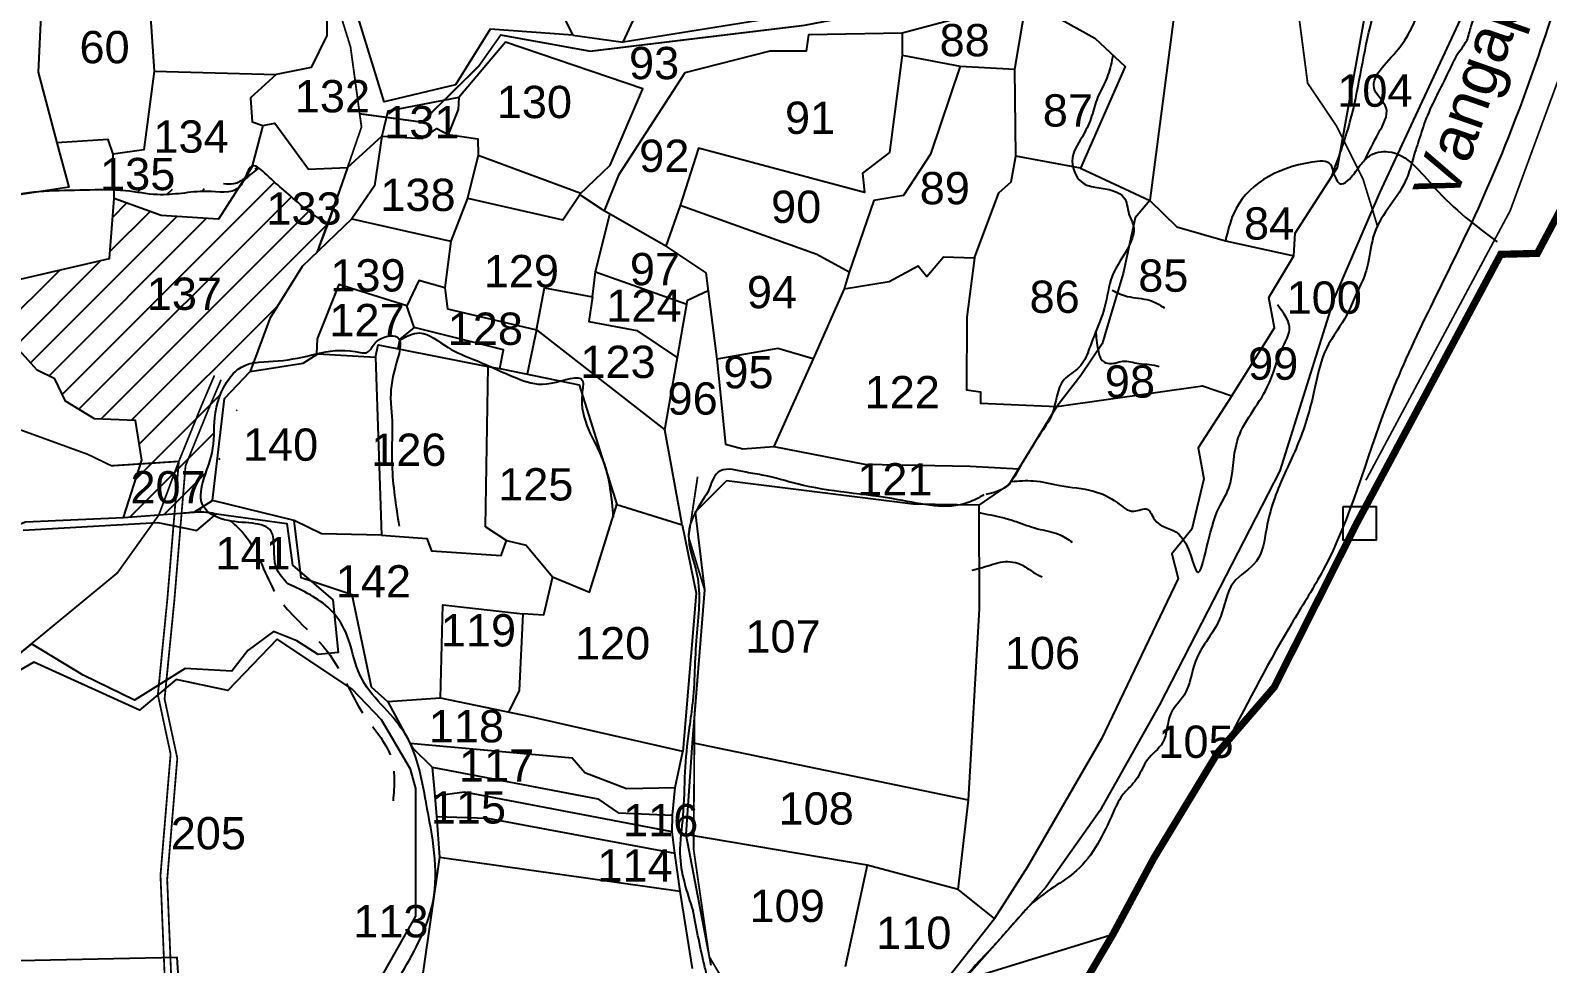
# Model space of a CAD drawing. Header units: feet. Extents: x 788859 to 794437, y 1564731 to 1569692.
# Drawn here: x 791956 to 792801, y 1566733 to 1567254 of the extents above; entities that cross this region are included whole.
import ezdxf
from ezdxf.enums import TextEntityAlignment as Align

# ---------------------------------------------------------------- set-up
doc = ezdxf.new("R2010")
doc.units = ezdxf.units.FT
doc.header["$LTSCALE"] = 15
doc.header["$MEASUREMENT"] = 0
doc.linetypes.add('HIDDEN2', pattern=[0.1875, 0.125, -0.0625])
for name, color, linetype in [('HILL', 17, 'Continuous'), ('PLOT', 7, 'Continuous'), ('PLOT NO', 7, 'Continuous'), ('ROADS', 6, 'Continuous'), ('TANKS-STREAM', 4, 'Continuous'), ('VILLAGE', 30, 'Continuous'), ('VILLAGE STONES', 240, 'Continuous')]:
    doc.layers.add(name, color=color, linetype=linetype)
doc.styles.get("Standard").update_dxf_attribs({"font": 'arial.ttf'})

msp = doc.modelspace()

# ---------------------------------------------------------------- hatches: boundary and pattern name
at = {"layer": 'VILLAGE'}
h = msp.add_hatch(dxfattribs=at)
h.set_pattern_fill('ANSI31', color=256, scale=100)
h.set_pattern_definition([(45, (0, 0), (-8.838834764831843, 8.838834764831844), [])])
edge = h.paths.add_edge_path()
edge.add_line((791969.2925408706, 1567059.492332951), (791975.2032481574, 1567047.000745082))
edge.add_line((791975.2032481574, 1567047.000745082), (791991.3102264665, 1567037.14497534))
edge.add_line((791991.3102264665, 1567037.14497534), (792014.1220254174, 1567036.25867225))
edge.add_line((792014.1220254174, 1567036.25867225), (792017.6704561395, 1567014.101816585))
edge.add_line((792017.6704561395, 1567014.101816585), (792007.464955907, 1566982.035612505))
edge.add_line((792007.464955907, 1566982.035612505), (792046.8901359229, 1566985.056042517))
edge.add_line((792046.8901359229, 1566985.056042517), (792052.0281978004, 1566988.339765701))
edge.add_spline(control_points=[(792052.0281978003, 1566988.339765701), (792047.5418798048, 1566995.931694127), (792059.1386036922, 1567015.30539745), (792057.1364953258, 1567038.859553243), (792062.7096924369, 1567056.503252617), (792072.4836606074, 1567066.31831308), (792077.5280827177, 1567067.898106252), (792079.9041040197, 1567068.337175353)], knot_values=[72.35722981926803, 72.35722981926803, 72.35722981926803, 72.35722981941217, 102.598049199164, 122.1961009856468, 145.8009485001691, 154.8066159166501, 162.0997855718149, 162.0997855718149, 162.0997855718149, 162.0997855718149], degree=3, periodic=0)
edge.add_line((792079.9041040199, 1567068.337175353), (792088.979748823, 1567093.112318533))
edge.add_line((792088.979748823, 1567093.112318533), (792107.0914721154, 1567122.121110689))
edge.add_line((792107.0914721154, 1567122.121110689), (792115.1999320717, 1567129.890619769))
edge.add_line((792115.1999320717, 1567129.890619769), (792116.3613243519, 1567132.864479352))
edge.add_line((792116.3613243519, 1567132.864479352), (792121.0756413412, 1567145.793666736))
edge.add_spline(control_points=[(792121.075641341, 1567145.793666736), (792116.482153021, 1567148.82698942), (792108.0058679711, 1567154.445426974), (792096.9976264732, 1567164.657847418), (792088.8343858654, 1567171.310607485), (792081.5472347799, 1567178.835676662), (792079.3248036775, 1567178.03862277), (792079.2324862011, 1567177.998179806)], knot_values=[0.3208988009784841, 0.3208988009784841, 0.3208988009784841, 0.3208988009784841, 16.92725908593752, 30.99063875119054, 43.78759196857929, 53.05948131607946, 53.46836143048316, 53.46836143048316, 53.46836143048316, 53.46836143048316], degree=3, periodic=0)
edge.add_spline(control_points=[(792075.0016031312, 1567171.09363557), (792075.1137916285, 1567171.170786728), (792077.8881755163, 1567173.089782964), (792080.4818718758, 1567175.062015357), (792082.9709756046, 1567176.954716091)], knot_values=[0, 0, 0, 0, 0.3985503155688583, 9.883282358289678, 9.883282358289678, 9.883282358289678, 9.883282358289678], degree=3, periodic=0)
edge.add_spline(control_points=[(792063.2263873619, 1567168.075794687), (792065.1540751058, 1567167.890421048), (792069.3972539182, 1567167.482381155), (792073.0744442241, 1567169.768843364), (792074.9906632267, 1567171.086113704)], knot_values=[9.896235888334772, 9.896235888334772, 9.896235888334772, 9.896235888334772, 15.56248419973984, 22.36864219817531, 22.36864219817531, 22.36864219817531, 22.36864219817531], degree=3, periodic=0)
edge.add_line((792074.9998168587, 1567171.09086264), (792074.9769598226, 1567171.055380387))
edge.add_spline(control_points=[(792074.9769598224, 1567171.055380387), (792073.9987895318, 1567168.863446371), (792072.9990036201, 1567167.024274426), (792071.5878259708, 1567165.794238803)], knot_values=[61.43774692683471, 61.43774692683471, 61.43774692683471, 61.43774692703061, 67.69600858874986, 67.69600858907394, 67.69600858907394, 67.69600858907394], degree=3, periodic=0)
edge.add_spline(control_points=[(792002.1275881523, 1567164.669645388), (792004.2997297032, 1567164.590543736), (792012.3873074382, 1567164.07402044), (792024.8142600809, 1567161.398692723), (792040.2256085341, 1567162.716846749), (792054.4669799805, 1567164.828009577), (792067.5968788964, 1567162.315578922), (792071.5878259708, 1567165.794238803)], knot_values=[67.69600858874986, 67.69600858874986, 67.69600858874986, 67.69600858874986, 74.22927470036817, 92.07704567694498, 105.5636021330027, 119.7799894398232, 137.4789595744671, 137.4789595744671, 137.4789595744671, 137.4789595747912], degree=3, periodic=0)
edge.add_line((792071.5878259705, 1567165.794238802), (792060.4305912307, 1567148.474240766))
edge.add_line((792060.4305912307, 1567148.474240766), (792028.5228036324, 1567150.528089877))
edge.add_line((792028.5228036324, 1567150.528089877), (792002.2223631912, 1567159.859979267))
edge.add_line((792002.2223631912, 1567159.859979267), (791999.776221194, 1567126.427789639))
edge.add_line((791999.776221194, 1567126.427789639), (791932.061104014, 1567110.943553292))
edge.add_line((791932.061104014, 1567110.943553292), (791932.4639791066, 1567094.014496785))
edge.add_line((791932.4639791066, 1567094.014496785), (791959.2896819945, 1567064.261736799))
edge.add_line((791959.2896819945, 1567064.261736799), (791969.2925408706, 1567059.492332951))
h.paths.add_polyline_path([(791996.8125587362, 1566979.674864567), (792067.8476883405, 1566979.674864567), (792067.8476883405, 1567017.967838646), (791996.8125587362, 1567017.967838646)], flags=9)
h.paths.add_polyline_path([(792005.9129083856, 1567087.525449487), (792076.9565645929, 1567087.525449487), (792076.9565645929, 1567125.844003375), (792005.9129083856, 1567125.844003375)], flags=24)
h.paths.add_polyline_path([(792072.5653097144, 1567135.040223381), (792143.6089659217, 1567135.040223381), (792143.6089659217, 1567173.358777268), (792072.5653097144, 1567173.358777268)], flags=9)

# ---------------------------------------------------------------- linework, layer by layer
at = {"layer": 'HILL'}
msp.add_lwpolyline([(791951.5455798248, 1566975.123205092), (792026.6519013812, 1566979.379435949), (792048.3084723066, 1566974.828667327), (792059.3502289879, 1566984.103174963), (792098.4979692535, 1566978.839322938), (792101.6066789525, 1566955.552230719), (792124.1575464812, 1566936.260235927), (792127.1120929164, 1566906.904842086), (792115.9974911631, 1566905.78618542), (792104.098735596, 1566913.428144304), (792091.0150640344, 1566918.536872089), (792076.7093118423, 1566907.97515358), (792067.8254666722, 1566896.425337898), (792041.8575629168, 1566897.9785632), (792013.6700075082, 1566880.2548943), (791985.0588773068, 1566894.233616955), (791956.2022832677, 1566911.647494969), (791930.8562711251, 1566891.300594336)], dxfattribs=at)
at = {"layer": 'PLOT'}
for points in [[(792634.6182853968, 1567362.537453675), (792604.2449543269, 1567348.462679174), (792579.6438923895, 1567158.887445181), (792594.5715381312, 1567144.199853339), (792621.7339065596, 1567136.360409598), (792659.7610618514, 1567127.917890092), (792660.5158507453, 1567140.581579151), (792684.2212780144, 1567177.254647066), (792705.0082684814, 1567292.677719948), (792702.9369126759, 1567339.316420943)], [(792369.5304870793, 1567260.39665998), (792286.0727447618, 1567247.046009356), (792316.4183882008, 1567313.201779099), (792344.003050196, 1567354.524578064)], [(791963.3425091226, 1567301.123486646), (791959.9866880064, 1567230.300599611), (791970.3539000541, 1567190.8951998)], [(792020.6342802339, 1567288.481306415), (792024.4932501651, 1567230.846849511), (792018.7534839037, 1567187.155155902), (792001.7320112358, 1567184.744476439)], [(792766.5490439762, 1567289.771843664), (792707.5446962316, 1567163.033568513), (792682.1426993487, 1567104.066000062), (792652.0506585578, 1567008.085490904), (792584.9518921173, 1566877.64271057), (792551.7624480983, 1566818.622826244), (792521.8305140424, 1566776.259595072), (792475.6615901934, 1566724.16994065), (792559.0467026385, 1566749.821316398)], [(792529.316607399, 1567291.53416707), (792510.8882820667, 1567270.549006616), (792548.871698927, 1567249.382364195), (792565.8482293535, 1567233.49006402), (792540.9558453868, 1567176.92523745), (792579.6438923895, 1567158.887445181)], [(792245.6299439936, 1567275.620760145), (792257.9922705444, 1567250.920270535), (792211.8851422772, 1567254.25820379), (792192.6314045287, 1567223.260686767), (792152.7664325789, 1567213.754711792), (792138.534187769, 1567260.240433952)], [(792540.9740772687, 1567176.916737075), (792504.8291048751, 1567183.640070268), (792504.4093764419, 1567232.06562901), (792510.8882820667, 1567270.549006616), (792441.4777990831, 1567252.127504461), (792389.3769006365, 1567251.110592082), (792388.0659515051, 1567242.106488712), (792367.7568736232, 1567242.020979316), (792320.3813308461, 1567229.931141291), (792283.3930636172, 1567172.879416279), (792275.4635668965, 1567152.993971608), (792261.6759292608, 1567162.230970823), (792278.74033782, 1567178.554606372), (792297.0153780077, 1567221.155784577), (792220.4883713492, 1567247.183473828), (792194.3299804924, 1567216.217165931), (792194.0494927536, 1567209.563668967), (792188.3996109751, 1567195.641151704), (792204.9720624988, 1567193.132695674), (792205.0976600128, 1567184.101893169), (792262.4089023565, 1567162.932125255)], [(792120.8173141693, 1567260.240433952), (792120.8173141693, 1567250.881845426), (792112.0603986825, 1567232.978270438), (792092.5109249346, 1567229.112848838), (792078.2714572647, 1567216.14211971), (792079.2702183262, 1567202.741137605), (792085.1207351112, 1567200.602861495), (792079.0852328504, 1567177.432881841), (792060.4305912307, 1567148.474240766), (792028.5228036324, 1567150.528089877), (792002.2223631912, 1567159.859979267), (792001.7320112358, 1567184.744476439), (791998.9516113179, 1567192.879234278), (791970.3539000541, 1567190.8951998), (791977.1060705576, 1567166.292667156), (791940.763045509, 1567160.737262379)], [(792257.9922705444, 1567250.920270535), (792286.0727447618, 1567247.046009356)], [(792441.4777990831, 1567252.127504461), (792441.4537228823, 1567239.764541486), (792434.4543700512, 1567185.514782606), (792419.354980744, 1567173.995187623), (792420.4528554985, 1567163.298395083), (792328.0508045985, 1567187.952522004), (792317.752209723, 1567156.107307398), (792309.8150888721, 1567133.352787956), (792275.4635668965, 1567152.993971608)], [(792441.4537228823, 1567239.764541486), (792473.910447858, 1567233.709790697), (792504.4093764419, 1567232.06562901)], [(792024.4932501651, 1567230.846849511), (792092.5109249346, 1567229.112848838)], [(792473.910447858, 1567233.709790697), (792457.2304559709, 1567184.68963497), (792442.2466324273, 1567161.61923588), (792425.7560399862, 1567158.761526281), (792411.8981800983, 1567118.929481485), (792393.9754549819, 1567128.730409758), (792317.752209723, 1567156.107307398)], [(792194.3299804924, 1567216.217165931), (792154.8309667942, 1567208.676463879), (792151.5132663293, 1567194.78136735), (792174.2383909575, 1567193.362344328), (792182.1289644869, 1567198.880586794), (792188.3996109751, 1567195.641151704)], [(792151.5132663293, 1567194.78136735), (792147.3685483683, 1567166.975479531), (792134.7189124885, 1567148.593665282), (792107.0914721154, 1567122.121110689), (792088.979748823, 1567093.112318533), (792078.1013187793, 1567063.415843213)], [(792085.1207351112, 1567200.602861495), (792091.7834224016, 1567201.858262107), (792110.5596488351, 1567176.262810226), (792132.3189165427, 1567177.13937174), (792151.5132663293, 1567194.78136735)], [(792205.0976600128, 1567184.101893169), (792199.3101426198, 1567160.199130459), (792189.8602338212, 1567136.224749121), (792186.5617943169, 1567110.092788917), (792172.0265906476, 1567114.152500855), (792165.3550754167, 1567100.047780025), (792127.4262312781, 1567112.08728657), (792115.4992826912, 1567081.793327873), (792115.0430760767, 1567073.312518388)], [(792411.8981800983, 1567118.929481485), (792409.2730716753, 1567109.662175142), (792434.3079064965, 1567113.733793451), (792450.3767641543, 1567122.342280562), (792455.2674430688, 1567116.525657207), (792464.5825251432, 1567127.46075758), (792481.8158683779, 1567126.879149364), (792495.3783935364, 1567163.059906851), (792502.2573653639, 1567169.201429833), (792504.9392873287, 1567183.619575209)], [(792132.3189165427, 1567177.13937174), (792122.012697537, 1567147.335378276), (792115.1999320717, 1567129.890619769)], [(792199.3101426198, 1567160.199130459), (792252.3183125651, 1567147.978322346), (792261.8077014758, 1567162.142690301)], [(791932.061104014, 1567110.943553292), (791999.776221194, 1567126.427789639), (792002.2223631912, 1567159.859979267)], [(792579.6438923895, 1567158.887445181), (792571.4856717617, 1567149.243644935), (792564.6608713861, 1567118.220691572), (792557.4949914995, 1567094.016120381), (792553.0270243561, 1567078.92443164), (792541.1155508519, 1567061.288751876), (792527.7267756087, 1567044.069973658)], [(792134.7189124885, 1567148.593665282), (792189.8602338212, 1567136.224749121)], [(792186.5617943169, 1567110.092788917), (792188.1215308562, 1567098.486421742), (792237.6948294928, 1567086.762614445), (792242.2452314367, 1567110.090263323), (792268.8281659668, 1567105.065954882), (792270.6150213333, 1567119.125756218), (792278.6352856334, 1567151.1804767)], [(792309.8150888721, 1567133.352787956), (792332.0767466356, 1567118.552987581), (792338.1780571784, 1567070.292855245)], [(792481.8158683779, 1567126.879149364), (792477.6246030955, 1567093.780338143), (792477.4428277796, 1567053.302282484), (792485.1086901019, 1567052.133654065), (792485.1977720447, 1567045.805597927), (792527.7267756087, 1567044.069973658)], [(792484.3675443884, 1566988.942570866), (792501.250578902, 1567000.428611528), (792527.7267756087, 1567044.069973658), (792608.9675011062, 1567055.546272743), (792625.3164452328, 1567049.914017749), (792649.0692223635, 1567087.789448801), (792645.8799283027, 1567104.78092356), (792659.7610618514, 1567127.917890092)], [(792270.6150213333, 1567119.125756218), (792321.4588875814, 1567100.982608647)], [(792409.2730716753, 1567109.662175142), (792391.9285766471, 1567070.614507679), (792372.2952374667, 1567076.402447504), (792338.1780571784, 1567070.292855245), (792343.0061379711, 1567023.024740147), (792352.6618982862, 1567020.45224227), (792370.0421063455, 1567021.738491209), (792420.5740390425, 1567011.770332534), (792479.4744578538, 1567010.80573603), (792506.6359720154, 1567009.30548662)], [(792268.8281659668, 1567105.065954882), (792266.8880254554, 1567091.313013215), (792293.6567480015, 1567086.307646728), (792316.2766492157, 1567071.172810888)], [(792318.8729568684, 1566978.041746411), (792309.2777883252, 1567030.913252572), (792321.8588070327, 1567103.283065925), (792333.3307518259, 1567108.634060162)], [(791673.2692321953, 1566831.008880363), (791682.4707548562, 1566865.943076817), (791727.617242713, 1566866.974781961), (791839.0663773051, 1566934.837312042), (791952.912698953, 1566979.791261447), (792007.464955907, 1566982.035612505), (792017.6704561395, 1567014.101816585), (792014.1220254174, 1567036.25867225), (791991.3102264665, 1567037.14497534), (791975.2032481574, 1567047.000745082), (791969.2925408706, 1567059.492332951), (791959.2896819945, 1567064.261736799), (791932.4639791066, 1567094.014496785), (791852.3805163258, 1567076.774070619), (791851.7023700044, 1567057.830492106), (791839.0663773051, 1566934.837312042)], [(792169.4668892367, 1567088.098473266), (792165.3550754167, 1567100.047780025)], [(792210.4855124729, 1567066.364113396), (792217.2978734783, 1567065.139019912), (792219.3531784832, 1567075.592092632), (792169.4668892367, 1567088.098473266), (792161.4326610428, 1567081.565302816), (792160.3833943359, 1567076.244742192)], [(792237.6948294928, 1567086.762614445), (792232.5814566999, 1567061.984943816)], [(792237.6948294928, 1567086.762614445), (792309.2777883252, 1567030.913252572)], [(792147.8873904947, 1567071.545730263), (792149.3676755715, 1567078.417149908), (792210.4855124729, 1567066.364113396), (792209.0184693066, 1566977.031508816), (792220.9743093345, 1566969.249973336)], [(792154.7406810413, 1566879.311767398), (792145.653520334, 1566887.476471565), (792135.0150497579, 1566938.940319876), (792106.4586693054, 1566948.450083242), (792102.6674702256, 1566980.499329762), (792057.1662596776, 1566991.623488885), (792063.7992529874, 1567048.388017781), (792078.1013187793, 1567063.415843213), (792107.6925745944, 1567068.096670872), (792115.8303304516, 1567073.270169759), (792147.8873904947, 1567071.545730263), (792151.341522764, 1566972.203655506), (792117.867578306, 1566972.975044071), (792102.6674702256, 1566980.499329762)], [(792391.9285766471, 1567070.614507679), (792370.0421063455, 1567021.738491209)], [(792217.2978734783, 1567065.139019912), (792261.5073958554, 1567056.015492026), (792282.5279254697, 1566989.274506076)], [(792625.3164452328, 1567049.914017749), (792606.5329959393, 1567021.016351728), (792609.6504626678, 1567003.662815031), (792602.9697182267, 1566975.630164951), (792591.8352779148, 1566961.836272582), (792595.3981543574, 1566948.042560612), (792552.605115125, 1566858.682896097), (792511.3160359001, 1566787.369863428), (792493.0690846135, 1566758.606595088)], [(792478.4736904423, 1566824.502589449), (792484.6002809958, 1566931.188369927), (792484.3675443884, 1566988.942570866), (792447.6858474492, 1566989.530853866), (792399.9977153321, 1566995.486204492), (792343.6435856274, 1567002.523775198), (792326.1588164887, 1566985.003726641), (792331.4270904851, 1566941.726050046), (792324.428138924, 1566856.4966337)], [(792007.464955907, 1566982.035612505), (792046.8901359229, 1566985.056042517), (792057.1662596776, 1566991.623488885)], [(792246.682073967, 1566949.061637787), (792267.1781436747, 1566940.527836098), (792282.5279254697, 1566989.274506076), (792318.8729568684, 1566978.041746411), (792326.6026211227, 1566939.934862709), (792319.3496656434, 1566851.647854041)], [(792151.341522764, 1566972.203655506), (792176.6135081626, 1566970.444398894), (792179.1246559019, 1566963.515972984), (792217.98524901, 1566960.887912039), (792220.9743093345, 1566969.249973336), (792231.8551469983, 1566966.621912392), (792246.682073967, 1566949.061637787), (792241.5410025644, 1566927.631251193), (792230.0622725817, 1566928.467583603), (792228.0523110882, 1566885.727858527), (792222.1356627217, 1566873.600367708)], [(792184.2665298444, 1566881.446435517), (792185.5168872039, 1566933.406563047), (792230.0622725817, 1566928.467583603)], [(792040.2037737016, 1566693.957161759), (792140.6621226463, 1566707.222302987), (792170.4668541083, 1566759.801020645), (792170.4668541083, 1566831.067871023), (792167.4432845628, 1566841.86262053), (792151.2941729024, 1566869.270546897), (792134.7345620191, 1566886.662689102), (792093.1597785451, 1566914.252638635), (792065.6394772654, 1566885.758887253), (792036.9057354673, 1566891.891751057), (792016.390806069, 1566874.728896706), (791957.5144634584, 1566901.556297254), (791927.5881471826, 1566884.249844845), (791917.4785504831, 1566880.447563095), (791847.4376723096, 1566863.957599142), (791842.9574926181, 1566845.527798607), (791788.6696726023, 1566802.612905548), (791734.2434144323, 1566786.848689069), (791727.5698928514, 1566773.659315661), (791686.4160416209, 1566751.027287527)], [(792324.5661758083, 1566730.633476866), (792317.7710694135, 1566773.83177765), (792314.7286401774, 1566795.00762045), (792313.2652084411, 1566806.942134445), (792313.5653584106, 1566816.133312169), (792314.9437209042, 1566831.681951161), (792319.3496656434, 1566851.647854041), (792234.2699899347, 1566871.086268575), (792184.2665298444, 1566881.446435517), (792154.7406810413, 1566879.311767398), (792168.6065663295, 1566853.687812385), (792179.5179005144, 1566843.023672167), (792180.9829373306, 1566826.679651467), (792181.988546325, 1566815.461029492), (792183.6240965541, 1566792.836872417), (792174.1814106157, 1566726.834803108)], [(792167.1997184395, 1566856.287646892), (792257.6198919725, 1566848.215211011), (792264.7139445269, 1566839.94677709), (792287.8876890291, 1566830.969553257), (792314.9437209042, 1566831.681951161)], [(792472.7062365499, 1566774.699319185), (792478.4736904423, 1566824.502589449), (792324.428138924, 1566856.4966337), (792321.013732386, 1566805.487392307)], [(792179.5179005144, 1566843.023672167), (792271.8156212112, 1566825.263334438), (792283.16594479, 1566817.467186594), (792313.5653584106, 1566816.133312169)], [(792313.2652084411, 1566806.942134445), (792197.5646180647, 1566829.043066242), (792180.9829373306, 1566826.679651467)], [(792181.988546325, 1566815.461029492), (792210.3205904978, 1566814.512422027), (792314.7286401774, 1566795.00762045)], [(792421.9507964558, 1566788.362963065), (792321.013732386, 1566805.487392307), (792334.8904519646, 1566732.481670468)], [(792183.6240965541, 1566792.836872417), (792317.7710694135, 1566773.83177765)], [(792465.4275997899, 1566723.59031683), (792493.0690846135, 1566758.606595088), (792472.7062365499, 1566774.699319185), (792421.9507964558, 1566788.362963065), (792409.830034453, 1566731.659048425)], [(791707.4064759843, 1566540.80748747), (791758.8260179493, 1566545.671961892), (791799.2611945871, 1566540.862870138), (791845.4726530575, 1566547.355089886), (791896.2569845924, 1566578.373894059), (791995.9954551344, 1566598.102751902), (792040.2037737016, 1566693.957161759), (792037.4229725137, 1566736.804946178), (791922.569864404, 1566734.408879081), (791891.5440682935, 1566717.500568524), (791765.0111939247, 1566704.090386041), (791709.8588736473, 1566683.822000847)]]:
    msp.add_lwpolyline(points, dxfattribs=at)
at = {"layer": 'PLOT NO', "color": 5, "linetype": 'HIDDEN2', "ltscale": 5, "const_width": 4}
msp.add_lwpolyline([(792810.7216495122, 1567157.929343062), (792795.5869484439, 1567129.368843839), (792775.1273943074, 1567128.808883571), (792694.8481117603, 1566978.822154954), (792648.9002876882, 1566887.557831772), (792617.6245003599, 1566851.334499987), (792581.7545726562, 1566792.146844059), (792559.0467026385, 1566749.821316398), (792507.3675389753, 1566662.149109466)], dxfattribs=at)
at = {"layer": 'ROADS', "linetype": 'HIDDEN2', "ltscale": 10, "const_width": 1}
for points in [[(792116.361324352, 1567132.864479352), (792128.8990916129, 1567167.24976627), (792140.1485915303, 1567199.781582431), (792134.0227896131, 1567244.492430989), (792123.5770351767, 1567277.940119966), (792119.0669743739, 1567329.523430252), (792088.2674734122, 1567349.901067447), (792081.2810778249, 1567414.649553784), (792091.396929076, 1567493.692634219), (792081.9361187473, 1567528.048997093), (792091.8832108956, 1567568.31105778), (792081.4702150632, 1567581.827627597), (792073.8276258402, 1567628.226614145), (792081.7050699827, 1567644.996775646)], [(792609.1895993284, 1567484.087970728), (792619.2505118599, 1567454.009811623), (792620.9269616103, 1567418.872642166), (792625.1151883388, 1567387.902095352), (792629.6617772471, 1567354.281579139), (792632.6748010071, 1567324.184013139), (792662.8526340865, 1567260.075145968), (792667.5362786823, 1567224.259902891), (792683.5917090825, 1567200.404784449), (792698.3749183733, 1567170.899147367), (792706.4251573533, 1567144.678639766)], [(792139.1324531133, 1567207.198147884), (792173.7962465243, 1567202.516273976), (792205.4862390618, 1567233.697968936), (792217.7610030799, 1567251.083308248), (792267.7087440083, 1567242.033230288), (792386.7168529211, 1567256.433311408), (792465.2862399772, 1567271.393880658), (792494.9022489178, 1567285.18990469), (792573.4523319844, 1567316.718345225)], [(792810.10884456, 1567233.972053906), (792780.4037551852, 1567153.103919849), (792738.0475974354, 1567073.969411716), (792700.0011286286, 1567002.886746167)], [(791292.9649810751, 1566415.04812939), (791344.2038447552, 1566487.039419285), (791405.9443370011, 1566518.42370755), (791433.0573408094, 1566549.974816827), (791450.7942862099, 1566595.050615871), (791486.6462026385, 1566621.902552454), (791654.5398710697, 1566736.71547587), (791763.5365500594, 1566787.871938869), (791854.1241907345, 1566842.584812546), (791950.3547937955, 1566906.953332962), (792004.0801808782, 1566951.227186712), (792027.1775459149, 1566983.545827511), (792038.3433514679, 1567013.396615205), (792000.7781035807, 1567010.949718217), (791987.5889726924, 1567017.319233896), (791931.9787179073, 1567037.537331097), (791896.333500948, 1567042.989102691), (791849.9786943648, 1567057.163251793), (791821.8831718677, 1567076.594036848)], [(791985.6332477194, 1566477.830585167), (791996.4909065224, 1566530.04445853), (792007.2119886475, 1566601.369424671), (792030.7177703737, 1566657.146579609), (792031.3621129473, 1566703.680343278), (792028.1052269073, 1566782.687696295), (792033.7385471431, 1566850.304933806), (792026.6482707681, 1566883.310323881), (792032.0042104248, 1566937.30644749), (792036.4176951263, 1566990.282519305), (792038.3433514679, 1567013.396615205), (792051.2267230218, 1567045.115963652), (792058.1779146538, 1567061.317066024)], [(791989.3712204105, 1566475.452497015), (792000.2288792134, 1566527.666370378), (792010.9499613385, 1566598.991336519), (792034.4557430648, 1566654.768491457), (792035.1000856383, 1566701.302255126), (792031.8431995984, 1566780.309608143), (792037.4765198341, 1566847.926845654), (792030.3862434592, 1566880.932235729), (792035.7421831159, 1566934.928359338), (792040.1556678173, 1566987.904431153), (792042.0813241589, 1567011.018527053), (792054.9646957129, 1567042.7378755), (792061.9158873449, 1567058.938977872)], [(792376.7080037962, 1566611.902958256), (792368.7876770124, 1566661.6199692), (792353.7323476649, 1566704.104938909), (792333.9732720773, 1566737.306973692), (792325.2632643003, 1566797.219857082), (792325.8039010343, 1566873.249914627), (792331.4270904851, 1566941.726050046), (792322.4712290167, 1566971.312633247), (792327.514218895, 1567004.917043867)]]:
    msp.add_lwpolyline(points, dxfattribs=at)
at = {"layer": 'ROADS', "linetype": 'HIDDEN2', "ltscale": 10}
msp.add_spline([(792039.8735821832, 1566984.518492416), (792059.3502289879, 1566984.103174963), (792077.4524357038, 1566969.133860729), (792093.3119805576, 1566938.232363135), (792121.9263328515, 1566906.3829084), (792140.9807836046, 1566872.967717699), (792156.6652479464, 1566848.360628243), (792157.7553566308, 1566824.114603441)], degree=3, dxfattribs=at)
at = {"layer": 'TANKS-STREAM'}
for points in [[(791656.7515177085, 1567245.496371184), (791661.0110643592, 1567252.576559199), (791671.2610504911, 1567253.626584042), (791690.7091952438, 1567256.514304892), (791700.958807193, 1567258.876860789), (791719.6185490405, 1567261.502075428), (791733.2848230338, 1567267.277364597), (791745.8996436985, 1567270.690097869), (791765.8735151154, 1567274.102831141), (791779.2771128679, 1567282.240828738), (791797.6738042919, 1567288.016117907), (791826.980540094, 1567296.782391554), (791851.1594764601, 1567310.695830852), (791877.440571118, 1567327.496838468), (791893.7351042501, 1567344.035339874), (791903.9847161995, 1567356.636095586), (791930.3312928262, 1567381.705820046), (791939.2667752061, 1567397.71930903), (791956.8754379076, 1567430.53380563), (791962.5240996332, 1567449.998923344), (791972.8425611955, 1567465.900912015), (791979.3286437572, 1567474.735519644), (791983.1613969405, 1567480.919592453), (791986.4040640385, 1567490.048585316), (791992.0055787466, 1567501.238884938), (792023.3358944779, 1567553.248671543), (792038.4349139499, 1567563.909992932), (792051.2364517716, 1567595.777270724), (792063.2114200548, 1567618.66015524), (792068.4181720361, 1567632.182046924), (792078.0503825647, 1567642.843368313), (792087.1617308038, 1567648.044072417), (792118.9870902197, 1567673.699211657), (792136.6892985911, 1567674.999387683), (792157.2555011893, 1567682.280312417), (792182.2467881519, 1567687.22095081), (792204.8956915427, 1567687.22095081), (792219.4738487252, 1567684.100619866), (792229.8869785052, 1567676.299563709), (792244.7259410152, 1567664.078000583), (792258.5231789462, 1567652.896547771), (792309.1160448213, 1567610.620387741), (792317.1860426641, 1567599.958913821), (792325.5164716516, 1567587.217219271), (792336.970951828, 1567572.395304093), (792353.1113216963, 1567552.112619098), (792362.0172436446, 1567535.528205798), (792373.1627430047, 1567519.196059873), (792383.1039343495, 1567511.865124149), (792390.6534440855, 1567496.783143258), (792401.0665738657, 1567478.580678893), (792431.2649869923, 1567462.7186534), (792443.7604433823, 1567463.498698003), (792475.2602638674, 1567458.818125322), (792521.0089607772, 1567463.433109583), (792575.6777985771, 1567470.194055425), (792606.6571309555, 1567475.65467271), (792617.0702607355, 1567482.415618551), (792641.8014907362, 1567500.618082917), (792658.4623487112, 1567510.239293991), (792702.0823203591, 1567525.963431271), (792723.429068026, 1567545.466071663), (792739.3090067495, 1567559.507942238), (792756.2306700521, 1567571.989571077), (792760.0691931968, 1567575.784583562), (792783.0442266625, 1567579.27049581), (792792.9368683358, 1567571.469439654), (792797.362326883, 1567555.087282737), (792796.3209764867, 1567539.485322955), (792796.3209764867, 1567517.642396223), (792802.5690788644, 1567493.979314573), (792801.5303477469, 1567474.849155395), (792803.3526173946, 1567456.646843561), (792804.9144558979, 1567441.824928382), (792805.1748870425, 1567426.48288178), (792798.5372604958, 1567385.53008252), (792795.0330397049, 1567362.194180313), (792792.6970172385, 1567348.776162383), (792786.8563997985, 1567329.232338565), (792775.1530881404, 1567292.865085043), (792771.356630677, 1567286.155999812), (792766.1001123993, 1567272.737829351), (792758.5075716551, 1567256.111012375), (792756.1711750061, 1567248.235215926), (792750.9146567283, 1567240.067627274), (792745.9503751232, 1567230.441687732), (792733.669699591, 1567204.652931153), (792729.5813796378, 1567192.693264112), (792726.0771588469, 1567181.608821149), (792722.8648005457, 1567171.399297202), (792704.7416366602, 1567140.634514989), (792701.2374158693, 1567124.007698013), (792697.4409584058, 1567112.631462847), (792694.2286001048, 1567105.922377616), (792689.5561809894, 1567095.421366528), (792678.145854369, 1567076.623420322), (792670.8451761147, 1567051.245735351), (792661.7757363357, 1567022.286312529), (792649.8026389659, 1566994.866692262), (792644.5461206882, 1566975.614508116), (792638.9827726135, 1566957.718936543), (792626.1337135916, 1566945.759269503), (792619.1248978272, 1566927.090669763), (792605.0732156743, 1566902.092329909), (792598.6484990721, 1566883.131937965), (792591.3478208177, 1566872.922566549), (792586.6754017023, 1566856.587541776), (792578.2065251233, 1566846.961449703), (792572.6581443558, 1566837.043717958), (792569.4457860547, 1566832.959999898), (792564.1892677769, 1566827.125986214), (792558.9327494992, 1566817.208254469), (792538.7231429943, 1566785.239848485), (792526.1659464623, 1566776.197188287), (792511.6052646537, 1566764.723053549), (792506.5742522865, 1566759.046861129), (792498.7460521179, 1566750.214767861), (792493.0205817206, 1566743.755059695), (792470.9436924799, 1566717.761261843), (792465.6871742022, 1566706.093387006), (792461.3066175764, 1566696.467294933), (792453.12997767, 1566689.174930358), (792426.4997705724, 1566649.255987633), (792414.8185356925, 1566639.921535232), (792402.2613391604, 1566621.836367366), (792395.5447600684, 1566614.835642464), (792376.2709844443, 1566597.625393613), (792362.2537270978, 1566580.123505091), (792342.9795772911, 1566562.038337226), (792314.0009996986, 1566540.63393772), (792302.612001491, 1566531.883069724), (792290.9307666111, 1566521.090266433), (792282.1700275424, 1566512.63103811), (792270.1969301726, 1566501.254802944), (792257.6397336406, 1566491.920350542), (792235.1535997153, 1566482.586050672), (792196.2161501154, 1566451.202144282), (792187.7472735365, 1566445.6599228), (792169.0575970747, 1566428.449826481), (792150.3387343638, 1566402.363786575), (792139.5338353186, 1566390.112479863), (792132.2331570643, 1566365.90150611), (792122.8883188333, 1566352.191695977), (792116.1717397412, 1566341.398892685), (792114.1275797647, 1566334.981599657), (792113.23590244, 1566289.356769464)], [(792680.8757809172, 1567172.079054116), (792691.1379748678, 1567202.557742096), (792702.4973623079, 1567255.946864386), (792709.6416585527, 1567283.257368316), (792706.9687589449, 1567333.754774059), (792691.3039996442, 1567358.205214697), (792675.9150913542, 1567383.192757713), (792668.3046527159, 1567405.724855605), (792660.1594519983, 1567422.287065725), (792658.5950298371, 1567449.520176894), (792653.9023683694, 1567463.208989998), (792657.7386609875, 1567476.004093214), (792643.0039872448, 1567471.765720689), (792630.5308916348, 1567468.206415399), (792622.0671454367, 1567468.206415399), (792624.2945617766, 1567479.329187297), (792656.3885363904, 1567494.99299471), (792672.5889582476, 1567501.865715687), (792691.6039451354, 1567513.091474803), (792718.4898629137, 1567526.066950189), (792737.3309282516, 1567552.543653758), (792757.4138544806, 1567565.129118378), (792764.084045021, 1567571.723700571), (792762.3140901171, 1567577.405977702)], [(792852.0352806924, 1567473.359840669), (792837.670149802, 1567409.068138305), (792824.3601384633, 1567336.487286992), (792799.8829687661, 1567250.574009032), (792785.169380008, 1567209.108247147), (792758.9675325126, 1567146.708585807), (792711.7121531935, 1567045.131876688), (792676.2631054744, 1566952.963191667), (792659.4567915013, 1566924.427200782), (792622.945786266, 1566857.497564816)], [(792699.5600284812, 1567181.578901019), (792707.0694503684, 1567196.451483684), (792711.2697211809, 1567210.435807233), (792705.0159125641, 1567220.092140134), (792718.0975586659, 1567243.330320783), (792731.9184373138, 1567283.204351227), (792732.5273659511, 1567314.242774821), (792734.2090582269, 1567337.969327905), (792733.5059618363, 1567356.271497215), (792732.2680239878, 1567368.986914641), (792719.7138521667, 1567386.647242013), (792715.8239376035, 1567397.066775747)], [(792559.0237419186, 1567239.878695862), (792556.2390083915, 1567228.804570265), (792549.9591004861, 1567214.961142793), (792546.7108206478, 1567204.578495923), (792541.946726776, 1567194.412290838), (792536.3167741843, 1567180.785000089), (792543.0393401992, 1567168.136502108), (792551.2683656807, 1567165.973457033), (792560.1469722933, 1567163.810411957), (792564.9110661652, 1567160.782209863), (792567.9426942323, 1567151.264720011), (792570.434560179, 1567144.465690443), (792568.0732715739, 1567133.732168254), (792558.6363968173, 1567116.721434687), (792554.3052323053, 1567099.200937357), (792548.674905531, 1567083.843332572), (792545.4266256928, 1567075.191152269), (792540.229602461, 1567065.890104203), (792531.7842993909, 1567058.968237935), (792524.9712750117, 1567039.528014677), (792518.1673496685, 1567028.312938241), (792512.5244690455, 1567019.011640194), (792506.6359720156, 1567009.30548662), (792499.4638448065, 1566999.213042108), (792488.2399126443, 1566995.012664629)], [(792682.0323024056, 1567173.868230518), (792686.4949924906, 1567168.067863064), (792690.7711521487, 1567170.765682559), (792696.2854822925, 1567177.73468097), (792701.3492964904, 1567183.130014897), (792707.0885104244, 1567185.827834392), (792712.489837399, 1567186.052665394), (792738.3166742843, 1567165.905733176), (792773.2028480163, 1567135.750465674)], [(792121.3419359098, 1567145.617826915), (792107.5109074479, 1567155.376656345), (792096.8781324351, 1567164.581152156), (792087.3087845966, 1567173.077598095), (792079.5141724114, 1567178.098748656), (792074.9769598224, 1567171.055380387), (792071.5878259711, 1567165.794238803), (792053.9934297521, 1567163.873102284), (792039.8167705843, 1567162.811027475), (792026.3488134111, 1567162.102977602), (792008.6278959056, 1567164.22712722), (791985.9449418911, 1567164.581152156), (791940.763045509, 1567160.737262379), (791933.5598630654, 1567158.495512658), (791913.2891427011, 1567147.234235343), (791868.1413831739, 1567139.782323123), (791849.0026874971, 1567133.410026802), (791822.4214983303, 1567129.515752504), (791812.3121004796, 1567116.765408236), (791806.4723358112, 1567113.584935435), (791795.839934981, 1567108.628738859), (791791.3997866595, 1567108.447029382), (791781.4522295194, 1567104.361674958)], [(792682.0323024056, 1567173.868230518), (792680.3565823527, 1567178.860322283), (792669.9483147666, 1567180.216371437), (792626.2970570144, 1567151.625535287), (792621.7339065596, 1567136.360409598)], [(792082.9709756046, 1567176.954716091), (792075.337255766, 1567171.325643046), (792068.8926356733, 1567168.075794687), (792063.2263873619, 1567168.075794687)], [(792558.576153406, 1567108.764491635), (792567.0188371972, 1567105.391263946), (792579.3444146509, 1567103.198780347), (792587.7870984422, 1567098.982360135)], [(792502.3364339648, 1567002.218452967), (792514.7283443196, 1567002.549404287), (792529.390497632, 1566999.989806284), (792548.1836146731, 1566996.823711069), (792561.3162173128, 1566990.491825334), (792570.755493407, 1566985.620956494), (792578.1138134138, 1566986.751683021), (792582.1894186542, 1566980.985008202), (792595.661582415, 1566972.843990494), (792605.8687280503, 1566951.761677642), (792616.9885490029, 1566985.016592154), (792623.6023627261, 1566998.455510022), (792628.2059372691, 1567024.482151815), (792645.0400462905, 1567054.716848321), (792653.934455374, 1567077.494695873), (792657.3915275838, 1567086.531367213), (792650.7777138606, 1567100.653565662)], [(792099.1771108165, 1566945.073794249), (792092.5496922231, 1566954.536641354), (792089.8401775521, 1566974.380419627), (792063.8452263097, 1566980.857188268), (792052.0281978003, 1566988.339765701), (792056.8452108493, 1567018.194472902), (792058.437094308, 1567037.727766041), (792066.6292787879, 1567059.865447483), (792073.2243490859, 1567065.997909744), (792093.691297584, 1567069.404867077), (792115.0430760767, 1567073.312518388), (792136.6721509662, 1567074.628878478), (792143.5418342376, 1567074.252579028), (792147.7861303046, 1567079.512544546), (792160.1271501512, 1567082.574129064), (792159.0570313421, 1567066.31646932), (792156.4617207965, 1567046.172565574), (792157.1691761232, 1567036.751977385), (792157.2480728664, 1567030.628503654), (792157.1691761232, 1567011.35039334), (792161.0961416431, 1566977.365677819)], [(792161.3325280166, 1567081.057554087), (792172.459016232, 1567085.015505054), (792188.3996454985, 1567076.807758941), (792203.1524646814, 1567070.083424872), (792228.5498057863, 1567059.099137266), (792245.8770126216, 1567056.923456111), (792263.4016792617, 1567058.505741979), (792263.09181263, 1567050.984908134), (792274.8724083251, 1567013.581065976), (792280.3382058765, 1566982.320561077)], [(792549.368585764, 1567086.081605791), (792550.684023595, 1567075.455472817), (792553.65228353, 1567069.093412124), (792560.3003871918, 1567068.241982915), (792564.5619537255, 1567069.263636954), (792573.4259672136, 1567067.901533257), (792579.3919358512, 1567067.390706238), (792584.8467709488, 1567066.369052199)], [(792487.115179971, 1566994.760539692), (792478.3961761494, 1566990.433323719), (792439.3074167984, 1566992.050954313), (792383.0479364176, 1567000.823606645), (792364.4139205436, 1567005.578233995), (792354.523058671, 1567007.329930789), (792340.2750042868, 1567008.150933923), (792333.2819631239, 1566996.269012162)], [(792333.281963124, 1566996.269012162), (792322.4914168431, 1566972.655993117), (792327.1293248386, 1566950.324829771), (792326.8298659296, 1566915.66643159), (792324.536193761, 1566877.524445053), (792322.6160824152, 1566863.222323669), (792320.3803840968, 1566840.173906147), (792319.259701629, 1566815.885528615), (792317.6591002983, 1566794.832412269), (792324.9791453243, 1566762.700921846)], [(792484.3841089598, 1566984.832028933), (792497.3725892961, 1566982.093881346), (792505.1207900348, 1566979.846944105), (792516.8678810663, 1566975.852456802), (792528.6153462805, 1566972.856591325), (792536.3635470192, 1566968.362716843)], [(792480.4849766174, 1566952.668170617), (792492.0898782308, 1566956.060922301), (792497.7508879849, 1566957.474581546), (792508.5071432817, 1566955.495489109), (792514.7342914294, 1566951.537304234), (792519.5459065016, 1566948.992626073)], [(791498.8471894332, 1566081.631679752), (791511.6886018403, 1566086.350695347), (791519.232498836, 1566093.078846979), (791528.6626507179, 1566097.923085648), (791534.8594900685, 1566108.418910675), (791538.3622141287, 1566119.991300976), (791552.4284894061, 1566152.440027737), (791569.9413613417, 1566166.70367869), (791578.5632786364, 1566180.698264591), (791589.6098996925, 1566206.265240793), (791606.62024429, 1566248.459644095), (791617.397453817, 1566260.839382085), (791628.1746633439, 1566266.760186027), (791639.7601074581, 1566272.68098997), (791649.4596708689, 1566278.332576328), (791663.200781398, 1566288.559336303), (791690.6826282735, 1566309.551138888), (791704.153953091, 1566321.392746773), (791726.5652504803, 1566338.545948951), (791736.5342254202, 1566353.347882541), (791744.347533945, 1566380.798771706), (791768.350604452, 1566445.270358092), (791794.5145799313, 1566511.089710242), (791806.9258452184, 1566530.366909506), (791825.1017688616, 1566538.450758524), (791841.3469098802, 1566538.503991916), (791860.0537987452, 1566549.238223223), (791887.2512667845, 1566560.635050102), (791903.3044520887, 1566564.743173156), (791929.7812442877, 1566574.061304718), (791957.2440078467, 1566583.072696019), (791980.4612947272, 1566590.626346554), (791997.9737924801, 1566592.349186561), (792004.8729727196, 1566595.529614801), (792011.5251923909, 1566595.593220315), (792023.200440348, 1566602.086778947), (792030.232081256, 1566616.133835584), (792039.65138184, 1566626.603120181), (792054.8405793378, 1566652.062409349), (792060.1427479023, 1566663.290231648), (792079.442716314, 1566674.518206479), (792092.3797082655, 1566682.992077799), (792113.588382524, 1566691.04221742), (792127.586182371, 1566695.279076814), (792143.7901632946, 1566703.648311724), (792162.6658085482, 1566728.222614817), (792180.1034049722, 1566768.228097824), (792176.1569650476, 1566823.171004494), (792163.7100854148, 1566862.736438136), (792139.519242194, 1566893.743686711), (792131.3822656516, 1566918.127020731), (792122.5672700945, 1566930.99607884), (792099.1771108164, 1566945.073794249)], [(792194.3686755198, 1566465.826786176), (792204.4212279054, 1566473.928531777), (792215.0584931104, 1566476.990138205), (792228.5803325893, 1566484.013590258), (792252.5927576632, 1566499.380651978), (792265.356057284, 1566511.866925898), (792272.9662561815, 1566520.451008136), (792281.2596410839, 1566529.63567489), (792289.9215959252, 1566536.88456807), (792295.5107626048, 1566548.050157636), (792299.657455056, 1566557.054532501), (792307.0700139313, 1566581.105806078), (792315.9044669878, 1566595.873115084), (792326.18102009, 1566618.924699116), (792337.9685228509, 1566649.972426722), (792347.1368271599, 1566666.622736815), (792349.4977572629, 1566685.163294697), (792336.7962085169, 1566708.289531354), (792333.3376380128, 1566723.835664713), (792331.6081656695, 1566731.320828736), (792324.9791453243, 1566762.700921846)]]:
    msp.add_spline(points, degree=3, dxfattribs=at)
at = {"layer": 'VILLAGE STONES'}
msp.add_lwpolyline([(792687.2678097863, 1566988.279944796), (792705.6906939977, 1566988.279944796), (792705.6906939977, 1566969.557196476), (792687.2678097863, 1566969.557196476)], close=True, dxfattribs=at)

# ---------------------------------------------------------------- texts
at = {"layer": 'PLOT NO'}
msp.add_text('Vangapu Yeru', height=25, rotation=70.70368406330138, dxfattribs=at).set_placement((792749.3823979473, 1567156.616001867))
for s, p in [('60', (791996.9406741029, 1567244.334840379)), ('88', (792476.359612579, 1567248.231860239)), ('93', (792303.244370219, 1567235.460422104)), ('104', (792705.0159125641, 1567220.092140134)), ('132', (792123.9446365368, 1567216.97302944)), ('130', (792236.5130053889, 1567213.760417115)), ('131', (792173.7962465243, 1567202.516273976)), ('91', (792390.1875866499, 1567204.961349258)), ('87', (792533.8879544134, 1567209.04918566)), ('134', (792045.1466286671, 1567194.484743163)), ('92', (792308.9371855006, 1567183.767137758)), ('135', (792015.3964863901, 1567173.602763048)), ('138', (792171.6203742446, 1567162.002917129)), ('89', (792465.2969016677, 1567165.725288755)), ('133', (792108.0871378181, 1567154.370032385)), ('90', (792382.4247927867, 1567155.335777981)), ('84', (792646.0409804918, 1567146.042203944)), ('129', (792229.2635901617, 1567119.481639446)), ('97', (792303.7304335192, 1567120.607319769)), ('139', (792143.7714541608, 1567117.115575331)), ('85', (792587.0966419969, 1567116.970687923)), ('137', (792041.4347364893, 1567106.855258491)), ('94', (792368.9691836418, 1567107.777767243)), ('86', (792526.5131879887, 1567105.179245566)), ('100', (792676.7879986347, 1567104.711533512)), ('127', (792143.2292634586, 1567092.174587212)), ('124', (792297.6084307046, 1567100.206118025)), ('128', (792209.1621224511, 1567087.355668724)), ('123', (792283.1354188549, 1567068.883224118)), ('99', (792648.332931506, 1567067.916190444)), ('95', (792355.8308255494, 1567063.11701538)), ('122', (792441.5351789889, 1567052.016933145)), ('98', (792568.4566863955, 1567057.929082514)), ('96', (792324.7156733171, 1567048.46070529)), ('140', (792095.0176961541, 1567022.749854873)), ('126', (792166.546831297, 1567019.890962422)), ('207', (792032.3301235384, 1566998.983357064)), ('125', (792237.3040275727, 1567000.615288469)), ('121', (792437.4211269782, 1567003.400278991)), ('141', (792079.6866834209, 1566962.184135158)), ('142', (792146.7697799694, 1566946.528179328)), ('119', (792205.3355881692, 1566919.243850291)), ('107', (792375.0923090046, 1566915.819223537)), ('120', (792280.1217515564, 1566912.034619178)), ('106', (792519.6892184677, 1566906.575374674)), ('118', (792198.6310496489, 1566865.76848054)), ('105', (792605.3092612101, 1566857.114995103)), ('117', (792215.4072045214, 1566843.858328598)), ('115', (792199.7506549666, 1566820.532022764)), ('116', (792306.894414978, 1566813.377713514)), ('108', (792393.600506867, 1566819.915225836)), ('205', (792054.778465013, 1566806.122591256)), ('114', (792292.5787538013, 1566788.113951789)), ('109', (792377.4058805103, 1566765.608166691)), ('113', (792156.525859734, 1566757.047506642)), ('110', (792447.9692501582, 1566750.587045753))]:
    msp.add_text(s, height=18, dxfattribs=at).set_placement(p, align=Align.MIDDLE_CENTER)

doc.saveas('drawing.dxf')
